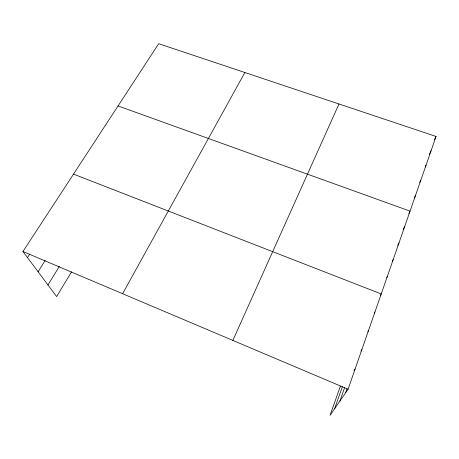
<?xml version="1.0" encoding="UTF-8"?>
<svg xmlns="http://www.w3.org/2000/svg" width="459" height="459" viewBox="0 0 459 459"><rect width="100%" height="100%" fill="white"/><g stroke="black" fill="none" stroke-linecap="round" stroke-linejoin="round"><path stroke-width="0.69" d="M345.604 392.801L346.981 388.842M340.4 386.117L330.055 415.303L348.077 389.221L436.05 136.443L158.716 43.697L22.95 251.509L56.635 296.56L71.529 271.877M339.901 401.051L344.623 387.603M334.645 408.653L342.397 386.69M232.851 340.417L338.983 103.981M434.512 139.656L436.05 136.443M429.297 154.385L431.116 150.615M425.16 166.996L426.055 165.154M419.687 182.464L420.863 180.077M414.27 197.921L415.533 195.396M408.82 213.573L410.053 211.129L118.055 105.937M403.082 229.758L404.597 226.809M397.689 245.41L398.991 242.914M392.279 261.251L393.237 259.461M386.696 277.597L387.321 276.461M122.599 293.714L244.859 72.505M380.23 295.734L381.24 293.938L73.515 174.116M374.332 313.038L374.98 311.908M367.843 331.582L368.548 330.4M47.943 284.93L59.326 266.444M360.906 351.072L361.921 349.431M38.08 271.745L45.194 260.465M27.506 257.597L29.806 254.034M353.987 370.74L355.1 369.03M22.95 251.509L348.077 389.221"/></g></svg>
